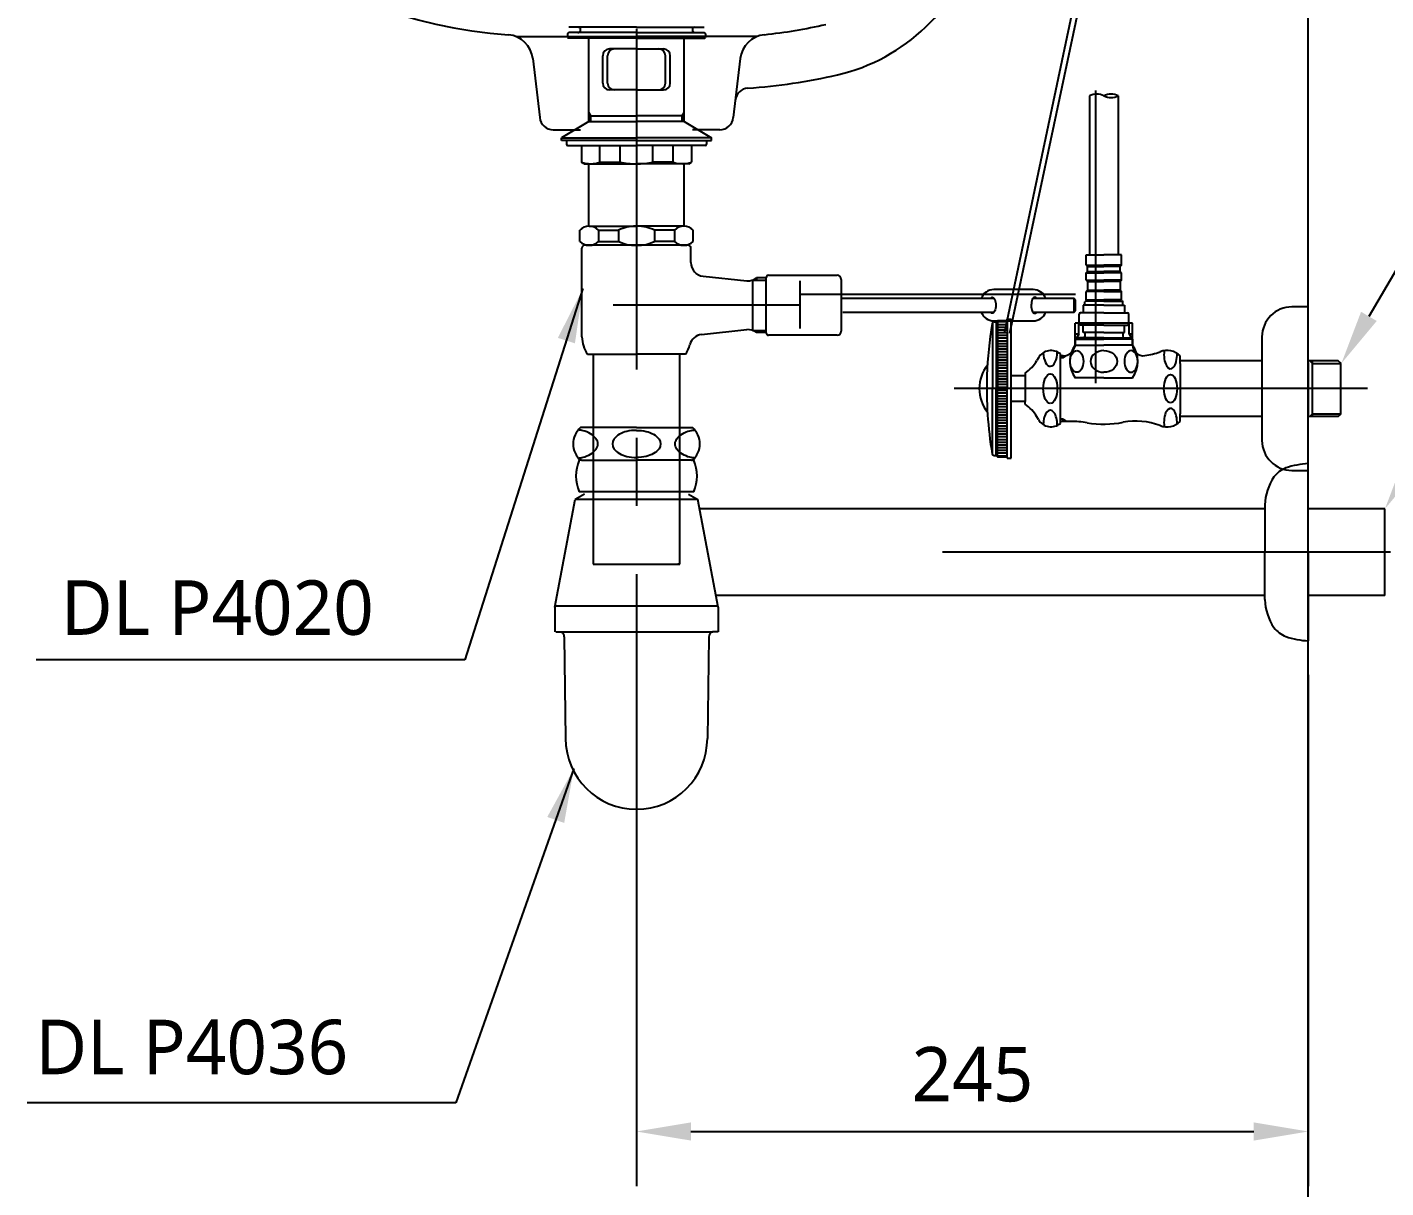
# Model space of a CAD drawing. Extents: x 283 to 7722, y -137 to 2100.
# Drawn here: x 2032.9 to 2531.4, y 246 to 671.7 of the extents above; entities that cross this region are included whole.
import ezdxf

# ---------------------------------------------------------------- set-up
doc = ezdxf.new("R2010")
doc.units = 0
doc.header["$LTSCALE"] = 50
doc.header["$MEASUREMENT"] = 0
doc.linetypes.add('CENTER', pattern=[2, 1.25, -0.25, 0.25, -0.25])
doc.layers.get('0').update_dxf_attribs({"linetype": 'CONTINUOUS'})
doc.layers.get('DEFPOINTS').update_dxf_attribs({"linetype": 'CONTINUOUS'})
for name, color, linetype in [('1', 1, 'CENTER'), ('3', 3, 'CONTINUOUS'), ('4', 4, 'CONTINUOUS'), ('5', 5, 'CONTINUOUS'), ('6', 6, 'CONTINUOUS'), ('7', 7, 'CONTINUOUS'), ('CENTER', 2, 'CENTER')]:
    doc.layers.add(name, color=color, linetype=linetype)
doc.styles.add('GHS', font='txt.shx', dxfattribs={"bigfont": 'ghs.shx'})
doc.styles.get("Standard").update_dxf_attribs({"font": 'NanumGothic.ttf'})
doc.dimstyles.get("Standard").update_dxf_attribs({"dimtxt": 2.5, "dimasz": 2, "dimexe": 2, "dimexo": 1, "dimgap": 2, "dimtad": 1, "dimdec": 0, "dimlfac": 10, "dimrnd": 1, "dimzin": 0, "dimdsep": 46, "dimtxsty": 'Standard', "dimcen": 0, "dimclrd": 7, "dimclre": 7, "dimclrt": 2, "dimadec": 0, "dimazin": 0, "dimtfac": 1, "dimtdec": 0, "dimtofl": 0, "dimtmove": 0, "dimatfit": 3, "dimfxl": 0, "dimtolj": 1, "dimtzin": 0, "dimarcsym": 0})

# ---------------------------------------------------------------- blocks, each defined once
blk = doc.blocks.new('*D1')
at = {"layer": '3', "color": 3, "lineweight": -2}
for p, q in [((2503, 434.14), (2503, 246.66)), ((2256.5, 412.14), (2256.5, 246.66)), ((2276.5, 266.66), (2483, 266.66))]:
    blk.add_line(p, q, dxfattribs=at)
at = {"layer": '3', "color": 3}
for points in [[(2276.5, 270), (2276.5, 263.33), (2256.5, 266.66)], [(2483, 270), (2483, 263.33), (2503, 266.66)]]:
    blk.add_solid(points, dxfattribs=at)
at = {"layer": 'DEFPOINTS', "color": 0}
for p in [(2503, 434.14), (2256.5, 412.14), (2503, 266.66)]:
    blk.add_point(p, dxfattribs=at)
at = {"layer": '3', "color": 2, "insert": (2379.75, 287.55), "char_height": 20, "attachment_point": 5}
blk.add_mtext('\\A1;245', dxfattribs=at)

msp = doc.modelspace()

# ---------------------------------------------------------------- linework, layer by layer
at = {"color": 4}
for p, q in [((2237.4, 500.45153), (2234, 498.45153)), ((2277.5, 501.35461), (2235.5, 501.35461)), ((2275.6, 500.45153), (2279, 498.45153)), ((2226.5, 458.95153), (2234, 498.45153)), ((2279, 498.45153), (2234, 498.45153)), ((2286.5, 458.95153), (2279, 498.45153)), ((2226.5, 459.45153), (2286.40506, 459.45153)), ((2226.5, 458.95153), (2226.5, 449.95153)), ((2286.5, 458.95153), (2286.5, 449.95153)), ((2226.87178, 449.95153), (2228.87178, 449.95153)), ((2228.87178, 449.95153), (2284.5, 449.95153)), ((2286.5, 449.95153), (2284.5, 449.95153)), ((2230, 448.15153), (2230.5, 410.85461)), ((2283, 448.01504), (2282.5, 410.85461))]:
    msp.add_line(p, q, dxfattribs=at)
for centre, radius, start, end in [((2248.1, 507.10461), 13.85, 155.4704525, 204.5295475), ((2264.9, 507.10461), 13.85, 335.4704525, 24.5295475), ((2228, 448.15153), 2, 0, 64.1580672), ((2285, 448.01504), 2, 104.4775122, 180), ((2256.5, 410.85461), 26, 180, 0)]:
    msp.add_arc(centre, radius, start, end, dxfattribs=at)
at = {"layer": '1', "color": 1}
msp.add_line((2256.5, 843.26651), (2256.5, 650.14283), dxfattribs=at)
at = {"layer": '1', "color": 3, "linetype": 'ByBlock'}
msp.add_line((2584.05949, 666.13382), (2525.22936, 565.65225), dxfattribs=at)
at = {"layer": '1', "color": 3}
for points in [[(2528.10593, 563.96807), (2522.35279, 567.33643), (2515.12428, 548.39283)], [(2544.07359, 510.59307), (2538.32045, 513.96143), (2531.09195, 495.01783)]]:
    msp.add_solid(points, dxfattribs=at)
at = {"layer": '3', "color": 7}
for p, q in [((2212.27604, 668.30305), (2256.5, 668.30305)), ((2300.72396, 668.30305), (2256.5, 668.30305)), ((2218.45047, 660.19842), (2220.98283, 638.5616)), ((2294.54953, 660.19842), (2292.01717, 638.5616)), ((2225.94893, 634.14283), (2236, 634.14283)), ((2287.05107, 634.14283), (2277, 634.14283))]:
    msp.add_line(p, q, dxfattribs=at)
at = {"layer": '3'}
for p, q in [((2231.19817, 669.23724), (2231.19817, 667.93724)), ((2256.5, 671.73724), (2231.69817, 671.73724)), ((2256.5, 669.73724), (2231.69817, 669.73724)), ((2256.5, 671.73724), (2281.30183, 671.73724)), ((2256.5, 669.73724), (2281.30183, 669.73724)), ((2281.80183, 669.23724), (2281.80183, 667.93724)), ((2256.5, 667.73724), (2231.39817, 667.73724)), ((2239, 637.14283), (2239, 667.73724)), ((2256.5, 663.73724), (2246.62563, 663.73724)), ((2256.5, 667.73724), (2281.60183, 667.73724)), ((2256.5, 663.73724), (2266.37437, 663.73724)), ((2274, 637.14283), (2274, 667.73724)), ((2244.12563, 651.23724), (2244.12563, 661.23724)), ((2245.8934, 651.23724), (2245.8934, 661.23724)), ((2267.1066, 651.23724), (2267.1066, 661.23724)), ((2268.87437, 651.23724), (2268.87437, 661.23724)), ((2256.5, 648.73724), (2246.62563, 648.73724)), ((2256.5, 648.73724), (2266.37437, 648.73724)), ((2239.7, 639.23724), (2239, 640.44968)), ((2239, 639.23724), (2256.5, 639.23724)), ((2239.7, 637.14283), (2239.7, 639.23724)), ((2274, 639.23724), (2256.5, 639.23724)), ((2273.3, 639.23724), (2274, 640.44968)), ((2273.3, 637.14283), (2273.3, 639.23724)), ((2239, 637.14283), (2229, 631.14283)), ((2239, 637.14283), (2256.5, 637.14283)), ((2274, 637.14283), (2256.5, 637.14283)), ((2274, 637.14283), (2284, 631.14283)), ((2229, 631.14283), (2256.5, 631.14283)), ((2229, 630.14283), (2229, 631.14283)), ((2256.5, 630.14283), (2229, 630.14283)), ((2230.80787, 630.14283), (2230.80787, 628.84283)), ((2231.30787, 628.34283), (2236.30787, 628.34283)), ((2236.30787, 628.34283), (2256.5, 628.34283)), ((2236.30787, 628.34283), (2236.30787, 622.22019)), ((2243.08265, 622.22019), (2243.08265, 628.34283)), ((2250.48332, 622.22019), (2250.48332, 628.34283)), ((2284, 631.14283), (2256.5, 631.14283)), ((2256.5, 630.14283), (2284, 630.14283)), ((2276.69213, 628.34283), (2256.5, 628.34283)), ((2262.51668, 622.22019), (2262.51668, 628.34283)), ((2269.91735, 622.22019), (2269.91735, 628.34283)), ((2276.69213, 628.34283), (2276.69213, 622.22019)), ((2281.69213, 628.34283), (2276.69213, 628.34283)), ((2282.19213, 630.14283), (2282.19213, 628.84283)), ((2284, 630.14283), (2284, 631.14283)), ((2237.30787, 621.64283), (2236.30787, 622.22019)), ((2237.30787, 621.64283), (2238.70787, 621.64283)), ((2238.70787, 621.64283), (2256.5, 621.64283)), ((2239, 598.7316), (2239, 621.64283)), ((2243.08265, 622.22019), (2250.48332, 622.22019)), ((2274.29213, 621.64283), (2256.5, 621.64283)), ((2269.91735, 622.22019), (2262.51668, 622.22019)), ((2274, 598.7316), (2274, 621.64283)), ((2275.69213, 621.64283), (2274.29213, 621.64283)), ((2275.69213, 621.64283), (2276.69213, 622.22019)), ((2239.1437, 598.73724), (2256.2563, 598.73724)), ((2273.8563, 598.73724), (2256.7437, 598.73724)), ((2235.7563, 593.18062), (2235.7563, 597.29387)), ((2242.53109, 597.29387), (2249.93175, 597.29387)), ((2242.53109, 597.29387), (2242.53109, 593.18062)), ((2249.93175, 597.29387), (2249.93175, 593.18062)), ((2263.06825, 597.29387), (2263.06825, 593.18062)), ((2270.46891, 597.29387), (2263.06825, 597.29387)), ((2270.46891, 597.29387), (2270.46891, 593.18062)), ((2277.2437, 593.18062), (2277.2437, 597.29387)), ((2236.5, 558.1349), (2236.5, 590.73724)), ((2256.5, 591.73724), (2237.5, 591.73724)), ((2242.53109, 593.18062), (2249.93175, 593.18062)), ((2273.8563, 591.73724), (2256.5, 591.73724)), ((2270.46891, 593.18062), (2263.06825, 593.18062)), ((2273.3, 591.73724), (2273.8563, 591.73724)), ((2273.8563, 591.73724), (2274.2563, 591.73724)), ((2275.5, 591.73724), (2274, 591.73724)), ((2276.5, 585.373), (2276.5, 590.73724)), ((2280.96733, 580.40146), (2297.00156, 578.6835)), ((2299.03023, 578.93724), (2304.1358, 578.93724)), ((2299.16932, 560.48724), (2299.16932, 578.98724)), ((2304.1612, 579.73724), (2300.5, 579.73724)), ((2300.5, 579.73724), (2300.5, 578.93724)), ((2304.1358, 578.93724), (2304.1358, 579.93724)), ((2304.1358, 559.53724), (2304.1358, 578.93724)), ((2304.9358, 580.73724), (2330.1358, 580.73724)), ((2316.5, 561.19933), (2316.5, 578.63724)), ((2331.6358, 579.23724), (2331.6358, 573.46605)), ((2417.58962, 573.72232), (2316.5, 573.73724)), ((2331.6358, 573.46605), (2331.6358, 560.23724)), ((2398.72435, 575.47748), (2387.66545, 575.47958)), ((2402.01074, 575.47685), (2398.72435, 575.47748)), ((2316.5, 569.73724), (2248, 569.75027)), ((2381.75223, 572.23071), (2331.42879, 572.2344)), ((2387.70192, 572.22957), (2381.75223, 572.23071)), ((2417.09009, 572.22241), (2401.97304, 572.22686)), ((2417.08914, 567.22241), (2417.09009, 572.22241)), ((2417.59, 571.72232), (2417.09009, 572.22241)), ((2417.58924, 567.72232), (2417.59, 571.72232)), ((2332.22763, 567.23425), (2387.70097, 567.22957)), ((2387.66326, 563.97958), (2398.98591, 563.97743)), ((2398.98591, 563.97743), (2402.00855, 563.97685)), ((2401.97209, 567.22686), (2417.08914, 567.22241)), ((2417.08914, 567.22241), (2417.58924, 567.72232)), ((2280.36888, 559.00891), (2297.00156, 560.79098)), ((2299.16932, 560.48724), (2304.1358, 560.48724)), ((2300.5, 559.73724), (2300.5, 560.53724)), ((2304.1612, 559.73724), (2300.5, 559.73724)), ((2330.1358, 558.73724), (2304.9358, 558.73724)), ((2238.5, 551.73724), (2256.5, 551.73724)), ((2240.625, 551.73724), (2240.625, 474.73724)), ((2274.5, 551.73724), (2256.5, 551.73724)), ((2272.375, 474.73724), (2272.375, 551.73724)), ((2240.625, 474.73724), (2272.375, 474.73724)), ((2272.375, 474.73724), (2271.675, 474.73724))]:
    msp.add_line(p, q, dxfattribs=at)
for points in [[(2388.33107, 569.72945, -0.045721536), (2388.22101, 568.53094, -0.059301535), (2387.94514, 567.64356, -0.101058622), (2387.44879, 566.95022, -0.189273345), (2387.01422, 566.7797, -0.189273345), (2386.57973, 566.95039, -0.044238089), (2386.32765, 567.22983, -0.059301535)], [(2386.3286, 572.22983, -0.044238089), (2386.58078, 572.50918, -0.189273345), (2387.01535, 572.6797, -0.189273345), (2387.44984, 572.50902, -0.101058622), (2387.94594, 571.81549, -0.059301535), (2388.22147, 570.92801, -0.045721536), (2388.33107, 569.72945, -0.045721536)], [(2401.34294, 569.72698, 0.045721536), (2401.45253, 568.52842, 0.059301535), (2401.72807, 567.64094, 0.101058622), (2402.22416, 566.94741, 0.189273345), (2402.65866, 566.77673, 0.189273345), (2403.09322, 566.94725, 0.044238089), (2403.3454, 567.2266, 0.059301535)], [(2403.34635, 572.2266, 0.044238089), (2403.09428, 572.50604, 0.189273345), (2402.65978, 572.67673, 0.189273345), (2402.22522, 572.50621, 0.101058622), (2401.72886, 571.81287, 0.059301535), (2401.45299, 570.9255, 0.045721536), (2401.34294, 569.72698, 0.045721536)]]:
    msp.add_lwpolyline(points, format="xyb", dxfattribs=at)
at = {"layer": '3', "color": 7}
for centre, radius, start, end in [((2221.21398, 843.72671), 175.13402, 196.9579684, 266.1903224), ((2314.71702, 721.48433), 69, 282.9827721, 344.8710028), ((2208.51826, 659.03596), 10, 6.6755031, 83.9187238), ((2304.48174, 659.03596), 10, 96.0812762, 173.3244969), ((2283.31981, 857.66739), 189.75554, 276.0812762, 282.9827721), ((2283.31981, 857.66739), 208.75554, 273.8666816, 282.9827721), ((2297.73444, 644.39843), 5, 93.8666816, 173.3244969), ((2225.94893, 639.14283), 5, 186.6755031, 270), ((2287.05107, 639.14283), 5, 270, 353.3244969)]:
    msp.add_arc(centre, radius, start, end, dxfattribs=at)
at = {"layer": '3'}
for centre, radius, start, end in [((2231.69817, 669.23724), 0.5, 90, 180), ((2235, 670.73724), 1, 270, 90), ((2278, 670.73724), 1, 90, 270), ((2281.30183, 669.23724), 0.5, 0, 90), ((2231.39817, 667.93724), 0.2, 180, 270), ((2246.62563, 661.23724), 2.5, 90, 180), ((2248.3934, 661.23724), 2.5, 90, 180), ((2264.6066, 661.23724), 2.5, 0, 90), ((2266.37437, 661.23724), 2.5, 0, 90), ((2281.60183, 667.93724), 0.2, 270, 0), ((2246.62563, 651.23724), 2.5, 180, 270), ((2248.3934, 651.23724), 2.5, 180, 270), ((2264.6066, 651.23724), 2.5, 270, 0), ((2266.37437, 651.23724), 2.5, 270, 0), ((2231.30787, 628.84283), 0.5, 180, 270), ((2281.69213, 628.84283), 0.5, 270, 0), ((2239.69526, 631.82204), 10.18185, 250.567925, 289.432075), ((2256.30786, 651.09517), 29.45658, 258.5955662, 270.3737354), ((2256.69214, 651.09517), 29.45658, 269.6262646, 281.4044338), ((2273.30474, 631.82204), 10.18185, 250.567925, 289.432075), ((2239.1437, 594.02944), 4.70435, 43.9409373, 136.0590627), ((2256.03411, 585.13276), 13.60629, 89.0642953, 116.6471866), ((2256.96589, 585.13276), 13.60629, 63.3528134, 90.9357047), ((2273.8563, 594.02944), 4.70435, 43.9409373, 136.0590627), ((2239.1437, 596.44504), 4.70435, 223.9409373, 316.0590627), ((2237.5, 590.73724), 1, 90, 180), ((2256.03411, 605.34172), 13.60629, 243.3528134, 270.9357047), ((2256.96589, 605.34172), 13.60629, 269.0642953, 296.6471866), ((2273.8563, 596.44504), 4.70435, 223.9409373, 316.0590627), ((2275.5, 590.73724), 1, 0, 90), ((2281.5, 585.373), 5, 180, 263.8844964), ((2297.40846, 583.66692), 5, 265.3321647, 308.1927197), ((2304.9358, 579.93724), 0.8, 90, 180), ((2330.1358, 579.23724), 1.5, 0, 90), ((2387.6645, 570.47958), 5, 89.9891011, 159.501786), ((2402.00979, 570.47685), 5, 20.4764162, 89.9891011), ((2387.66421, 568.97958), 5, 200.4764162, 269.9891011), ((2402.0095, 568.97685), 5, 269.9891011, 339.501786), ((2280.90155, 554.03736), 5, 96.1154758, 165.0404643), ((2297.40846, 555.80757), 5, 51.8072803, 94.6678353), ((2304.9358, 559.53724), 0.8, 180, 270), ((2330.1358, 560.23724), 1.5, 270, 0), ((2249.48841, 558.68383), 13, 182.4200434, 212.3000082), ((2263.51159, 558.68383), 13, 327.6999918, 345.040466)]:
    msp.add_arc(centre, radius, start, end, dxfattribs=at)
at = {"layer": '4'}
for p, q in [((2240.25, 524.85461), (2235.9585, 524.85461)), ((2240.25, 524.85461), (2235.9585, 524.85461)), ((2256.5, 524.85461), (2240.25, 524.85461)), ((2256.5, 524.85461), (2240.25, 524.85461)), ((2256.5, 524.85461), (2272.75, 524.85461)), ((2256.5, 524.85461), (2272.75, 524.85461)), ((2272.75, 524.85461), (2277.0415, 524.85461)), ((2272.75, 524.85461), (2277.0415, 524.85461)), ((2236.35, 512.85461), (2235.9585, 512.85461)), ((2236.35, 512.85461), (2256.5, 512.85461)), ((2236.35, 512.85461), (2256.5, 512.85461)), ((2276.65, 512.85461), (2256.5, 512.85461)), ((2276.65, 512.85461), (2256.5, 512.85461)), ((2276.65, 512.85461), (2277.0415, 512.85461)), ((2503, 479.14283), (2503, 511.64283)), ((2487.02002, 495.01783), (2279.65197, 495.01783)), ((2487.02002, 496.53757), (2487.02002, 479.14283)), ((2531.09195, 495.01783), (2503, 495.01783)), ((2531.09195, 463.26783), (2531.09195, 495.01783)), ((2533.09195, 479.14283), (2368.72902, 479.14283)), ((2487.02002, 461.7481), (2487.02002, 479.14283)), ((2503, 479.14283), (2503, 446.64283)), ((2487.02002, 463.26783), (2285.68045, 463.26783)), ((2531.09195, 463.26783), (2503, 463.26783))]:
    msp.add_line(p, q, dxfattribs=at)
for points in [[(2242.30517, 518.85461, 0.15521739), (2241.71468, 520.71093, 0.106747244), (2239.65297, 522.60161, 0.07304301), (2236.88311, 523.71963, 0.028511088), (2235.15435, 524.03564, 0.05952259)], [(2256.5, 523.85461, 0.057537424), (2252.94246, 523.44386, 0.071219107), (2250.2425, 522.39014, 0.106373365), (2248.2197, 520.59354, 0.159482965)], [(2256.5, 523.85461, 0.057537424), (2252.94246, 523.44386, 0.071219107), (2250.2425, 522.39014, 0.106373365), (2248.2197, 520.59354, 0.159482965)], [(2256.5, 523.85461, -0.057537424), (2260.05754, 523.44386, -0.071219107), (2262.7575, 522.39014, -0.106373365), (2264.7803, 520.59354, -0.159482965)], [(2256.5, 523.85461, -0.057537424), (2260.05754, 523.44386, -0.071219107), (2262.7575, 522.39014, -0.106373365), (2264.7803, 520.59354, -0.159482965)], [(2270.69483, 518.85461, -0.15521739), (2271.28532, 520.71093, -0.106747244), (2273.34703, 522.60161, -0.07304301), (2276.11689, 523.71963, -0.028511088), (2277.84565, 524.03564, -0.05952259)], [(2235.15435, 513.67358, 0.028511088), (2236.88311, 513.98959, 0.07304301), (2239.65297, 515.10761, 0.106747244), (2241.71468, 516.99828, 0.15521739), (2242.30517, 518.85461, 0.15521739)], [(2248.2197, 520.59354, 0.327290453), (2248.2197, 517.11567, 0.106373385), (2250.2425, 515.31907, 0.071219107), (2252.94246, 514.26535, 0.057537424), (2256.5, 513.85461, 0.057537424)], [(2264.7803, 520.59354, -0.327290453), (2264.7803, 517.11567, -0.106373385), (2262.7575, 515.31907, -0.071219107), (2260.05754, 514.26535, -0.057537424), (2256.5, 513.85461, -0.057537424)], [(2277.84565, 513.67358, -0.028511088), (2276.11689, 513.98959, -0.07304301), (2273.34703, 515.10761, -0.106747244), (2271.28532, 516.99828, -0.15521739), (2270.69483, 518.85461, -0.15521739)]]:
    msp.add_lwpolyline(points, format="xyb", dxfattribs=at)
for centre, radius, start, end in [((2241.25, 518.85461), 8, 131.4096221, 228.5903779), ((2271.75, 518.85461), 8, 311.4096221, 48.5903779), ((2498.34448, 500.721), 10, 111.1926769, 142.8034508), ((2504.5, 481.68036), 30, 92.865984, 109.0071361), ((2507, 495.64283), 20, 146.2077116, 177.435912), ((2507, 462.64283), 20, 182.564088, 213.7922884), ((2498.34448, 457.56467), 10, 217.1965492, 248.8073231), ((2504.5, 476.60531), 30, 250.9928639, 267.134016)]:
    msp.add_arc(centre, radius, start, end, dxfattribs=at)
at = {"layer": '5'}
msp.add_line((2503, 59.14283), (2503, 809.14283), dxfattribs=at)
at = {"layer": '6'}
for p, q in [((2503, 569.14283), (2497, 569.14283)), ((2503, 509.14283), (2503, 569.14283)), ((2387.67625, 563.64283), (2388.5, 563.64283)), ((2388.5, 563.64283), (2389, 564.14283)), ((2388.5, 563.64283), (2388.5, 539.14283)), ((2389, 564.14283), (2389, 539.14283)), ((2389, 564.14283), (2392.2, 564.14283)), ((2389, 563.73135), (2392.5, 563.73135)), ((2392.5, 564.44283), (2392.5, 564.64283)), ((2392.5, 564.64283), (2394, 564.64283)), ((2392.5, 564.44283), (2392.5, 539.14283)), ((2394, 563.64283), (2394, 564.64283)), ((2394, 539.14283), (2394, 563.64283)), ((2387.08482, 563.14283), (2387.08482, 539.14283)), ((2389, 562.73135), (2392.5, 562.73135)), ((2389, 561.73135), (2392.5, 561.73135)), ((2389, 560.73135), (2392.5, 560.73135)), ((2389, 559.73135), (2392.5, 559.73135)), ((2389, 558.73135), (2392.5, 558.73135)), ((2438.5, 563.14283), (2417.5, 563.14283)), ((2417.5, 555.64283), (2417.5, 563.14283)), ((2418.75, 559.14283), (2417.5, 556.97777)), ((2418.75, 559.14283), (2417.5, 559.14283)), ((2418.75, 559.14283), (2418.75, 563.14283)), ((2437.25, 559.14283), (2437.25, 563.14283)), ((2437.25, 559.14283), (2438.5, 556.97777)), ((2438.5, 559.14283), (2437.25, 559.14283)), ((2438.5, 555.2312), (2438.5, 563.14283)), ((2389, 557.73135), (2392.5, 557.73135)), ((2389, 556.73135), (2392.5, 556.73135)), ((2389, 555.73135), (2392.5, 555.73135)), ((2389, 554.73135), (2392.5, 554.73135)), ((2389, 553.73135), (2392.5, 553.73135)), ((2486, 558.14283), (2486, 520.14283)), ((2389, 552.73135), (2392.5, 552.73135)), ((2389, 551.73135), (2392.5, 551.73135)), ((2389, 550.73135), (2392.5, 550.73135)), ((2389, 549.73135), (2392.5, 549.73135)), ((2389, 548.73135), (2392.5, 548.73135)), ((2403.97319, 550.46435), (2403.42083, 549.50762)), ((2412.0866, 551.14283), (2412.0866, 551.86355)), ((2412.0866, 527.14283), (2412.0866, 551.14283)), ((2413, 551.14283), (2412.0866, 551.14283)), ((2413, 550.39283), (2412.0866, 550.39283)), ((2413, 550.39283), (2414.29904, 551.33441)), ((2413, 550.39283), (2413, 551.14283)), ((2486, 549.39283), (2456, 549.39283)), ((2456, 548.39283), (2456, 529.89283)), ((2456.00113, 548.39396), (2456.00113, 551.14173)), ((2514, 549.39283), (2503, 549.39283)), ((2503, 548.77588), (2503, 529.51044)), ((2504.5, 548.39283), (2503.5, 549.39283)), ((2504.5, 528.89283), (2504.5, 549.39283)), ((2504.5, 548.39283), (2515, 548.39283)), ((2515, 548.39283), (2514, 549.39283)), ((2514.87572, 529.89283), (2514.87572, 548.39283)), ((2389, 547.73135), (2392.5, 547.73135)), ((2389, 546.73135), (2392.5, 546.73135)), ((2389, 545.73135), (2392.5, 545.73135)), ((2389, 544.73135), (2392.5, 544.73135)), ((2389, 543.73135), (2392.5, 543.73135)), ((2399.0866, 543.89283), (2394, 543.89283)), ((2399.0866, 544.87518), (2399.0866, 543.89283)), ((2399.0866, 543.89283), (2399.0866, 534.39283)), ((2524.65982, 539.14283), (2373.11791, 539.14283)), ((2387.08482, 515.14283), (2387.08482, 539.14283)), ((2388.5, 514.64283), (2388.5, 539.14283)), ((2389, 542.73135), (2392.5, 542.73135)), ((2389, 541.73135), (2392.5, 541.73135)), ((2389, 540.73135), (2392.5, 540.73135)), ((2389, 539.73135), (2392.5, 539.73135)), ((2389, 514.14283), (2389, 539.14283)), ((2389, 538.55432), (2392.5, 538.55432)), ((2392.5, 513.84283), (2392.5, 539.14283)), ((2394, 513.64283), (2394, 539.14283)), ((2389, 537.55432), (2392.5, 537.55432)), ((2389, 536.55432), (2392.5, 536.55432)), ((2389, 535.55432), (2392.5, 535.55432)), ((2389, 534.55432), (2392.5, 534.55432)), ((2389, 533.55432), (2392.5, 533.55432)), ((2399.0866, 534.39283), (2394, 534.39283)), ((2399.0866, 533.41049), (2399.0866, 534.39283)), ((2389, 532.55432), (2392.5, 532.55432)), ((2389, 531.55432), (2392.5, 531.55432)), ((2389, 530.55432), (2392.5, 530.55432)), ((2389, 529.55432), (2392.5, 529.55432)), ((2389, 528.55432), (2392.5, 528.55432)), ((2403.97319, 527.82132), (2403.42083, 528.77805)), ((2456, 527.14283), (2456, 529.89283)), ((2456, 528.89283), (2456, 528.7111)), ((2486, 528.89283), (2456, 528.89283)), ((2456, 527.14283), (2456, 528.7111)), ((2514, 528.89283), (2503, 528.89283)), ((2503.5, 528.89283), (2504.5, 529.89283)), ((2504.5, 529.89283), (2515, 529.89283)), ((2514, 528.89283), (2515, 529.89283)), ((2389, 527.55432), (2392.5, 527.55432)), ((2389, 526.55432), (2392.5, 526.55432)), ((2389, 525.55432), (2392.5, 525.55432)), ((2389, 524.55432), (2392.5, 524.55432)), ((2389, 523.55432), (2392.5, 523.55432)), ((2413, 527.89283), (2412.0866, 527.89283)), ((2415.71179, 527.14283), (2412.0866, 527.14283)), ((2412.0866, 526.42212), (2412.0866, 527.14283)), ((2413, 527.89283), (2414.29904, 527.14283)), ((2413, 527.14283), (2413, 527.89283)), ((2389, 522.55432), (2392.5, 522.55432)), ((2389, 521.55432), (2392.5, 521.55432)), ((2389, 520.55432), (2392.5, 520.55432)), ((2389, 519.55432), (2392.5, 519.55432)), ((2389, 518.55432), (2392.5, 518.55432)), ((2387.67625, 514.64283), (2388.5, 514.64283)), ((2388.5, 514.64283), (2389, 514.14283)), ((2389, 517.55432), (2392.5, 517.55432)), ((2389, 516.55432), (2392.5, 516.55432)), ((2389, 515.55432), (2392.5, 515.55432)), ((2389, 514.55432), (2392.5, 514.55432)), ((2389, 514.14283), (2392.2, 514.14283)), ((2392.5, 513.64283), (2392.5, 513.84283)), ((2392.5, 513.64283), (2394, 513.64283)), ((2497, 509.14283), (2503, 509.14283))]:
    msp.add_line(p, q, dxfattribs=at)
for centre, radius, start, end in [((2497, 558.14283), 11, 90, 180), ((2387.67625, 562.94283), 0.7, 90, 170.50659), ((2392.2, 564.44283), 0.3, 270, 0), ((2530, 539.14283), 145, 170.50659, 178.0568579), ((2413, 555.64283), 4.5, 270, 0), ((2442.5, 555.2312), 4, 180, 277.7116785), ((2391.29647, 556.50762), 14, 303.8098204, 330), ((2408.61247, 547.78586), 5.35697, 49.5694344, 150), ((2439.70517, 575.87054), 24.82771, 277.7116785, 290.9661375), ((2451.09364, 546.15008), 7, 45.4870636, 110.9661375), ((2396.25423, 539.0975), 14, 141.7859267, 179.7527285), ((2530, 539.14283), 145, 178.0568579, 189.49341), ((2396.25423, 539.21834), 14, 180.2472715, 218.2140733), ((2391.29647, 521.77805), 14, 30, 56.1901796), ((2408.61247, 530.49981), 5.35697, 210, 310.4305656), ((2415.71179, 489.14283), 38, 80.6951765, 90.0000026), ((2428, 564.14283), 38, 260.6951745, 280.737274), ((2439.70517, 502.41513), 24.82771, 69.0338625, 100.737275), ((2451.09364, 532.13559), 7, 249.0338625, 314.5), ((2497, 520.14283), 11, 180, 270), ((2387.67625, 515.34283), 0.7, 189.49341, 270), ((2392.2, 513.84283), 0.3, 0, 90)]:
    msp.add_arc(centre, radius, start, end, dxfattribs=at)
for centre, major_axis, ratio, start_param, end_param in [((2408.32135, 552.73512), (0, -5.39901), 0.478204164, 4.790779575, 7.834250848), ((2452.43894, 551.64774), (0, -5.21778), 0.460090084, 4.433610919, 7.934687634), ((2408.32135, 525.8224), (0, -5.39901), 0.478204164, 1.540107538, 4.68362008), ((2452.43894, 526.72855), (0, -5.21778), 0.460090084, 1.472185923, 5.009627066)]:
    msp.add_ellipse(centre, major_axis=major_axis, ratio=ratio, start_param=start_param, end_param=end_param, dxfattribs=at)
for centre, major_axis, ratio in [((2408.32135, 539.14283), (0, -5.39901), 0.478204164), ((2452.43894, 539.14283), (0, -5.21778), 0.460090084)]:
    msp.add_ellipse(centre, major_axis=major_axis, ratio=ratio, dxfattribs=at)
at = {"layer": '7'}
for p, q in [((2430.07109, 742.12683), (2391.50452, 559.81576)), ((2432.09557, 742.23522), (2393.41838, 559.4109)), ((2425, 541.14283), (2425, 648.56706)), ((2422.75, 646.52834), (2422.75, 588.24283)), ((2433.25, 646.52834), (2433.25, 588.24283)), ((2421.5, 588.24283), (2428, 588.24283)), ((2421.5, 584.41441), (2421.5, 588.24283)), ((2434.5, 588.24283), (2428, 588.24283)), ((2434.5, 584.41441), (2434.5, 588.24283)), ((2421.5, 584.41441), (2428, 584.41441)), ((2421.5, 584.41441), (2422, 583.91441)), ((2422, 583.91441), (2428, 583.91441)), ((2422, 582.07126), (2422, 583.91441)), ((2434.5, 584.41441), (2428, 584.41441)), ((2434, 583.91441), (2428, 583.91441)), ((2434.5, 584.41441), (2434, 583.91441)), ((2434, 582.07126), (2434, 583.91441)), ((2421.5, 581.57126), (2422, 582.07126)), ((2421.5, 581.57126), (2428, 581.57126)), ((2421.5, 578.91441), (2421.5, 581.57126)), ((2421.5, 578.91441), (2428, 578.91441)), ((2421.5, 578.91441), (2422, 578.41441)), ((2422, 582.07126), (2428, 582.07126)), ((2422, 578.41441), (2428, 578.41441)), ((2422, 578.41441), (2422, 575.24283)), ((2434, 582.07126), (2428, 582.07126)), ((2434.5, 581.57126), (2428, 581.57126)), ((2434.5, 578.91441), (2428, 578.91441)), ((2434, 578.41441), (2428, 578.41441)), ((2434.5, 581.57126), (2434, 582.07126)), ((2434.5, 578.91441), (2434, 578.41441)), ((2434, 578.41441), (2434, 575.24283)), ((2434.5, 578.91441), (2434.5, 581.57126)), ((2422, 575.24283), (2421.5, 574.74283)), ((2428, 574.74283), (2421.5, 574.74283)), ((2421.5, 571.74283), (2421.5, 574.74283)), ((2422, 575.24283), (2428, 575.24283)), ((2434, 575.24283), (2428, 575.24283)), ((2428, 574.74283), (2434.5, 574.74283)), ((2434, 575.24283), (2434.5, 574.74283)), ((2434.5, 571.74283), (2434.5, 574.74283)), ((2428, 569.74283), (2420.4, 569.74283)), ((2420.4, 569.74283), (2420.4, 566.99283)), ((2421, 569.74283), (2421, 570.94283)), ((2423.75, 571.24283), (2421.3, 571.24283)), ((2421.5, 571.74283), (2428, 571.74283)), ((2428, 571.24283), (2422, 571.24283)), ((2423.75, 571.24283), (2423.75, 571.74283)), ((2434.5, 571.74283), (2428, 571.74283)), ((2428, 571.24283), (2434, 571.24283)), ((2428, 569.74283), (2435.6, 569.74283)), ((2432.25, 571.24283), (2432.25, 571.74283)), ((2432.25, 571.24283), (2434.7, 571.24283)), ((2435, 569.74283), (2435, 570.94283)), ((2435.6, 569.74283), (2435.6, 566.99283)), ((2418.9, 562.99283), (2418.9, 566.49283)), ((2428, 566.99283), (2419.4, 566.99283)), ((2428, 566.99283), (2436.6, 566.99283)), ((2437.1, 562.99283), (2437.1, 566.49283)), ((2428, 562.49283), (2419.4, 562.49283)), ((2420.4, 559.74283), (2420.4, 562.49283)), ((2428, 559.74283), (2420.4, 559.74283)), ((2421, 559.74283), (2421, 558.24283)), ((2428, 562.49283), (2436.6, 562.49283)), ((2428, 559.74283), (2435.6, 559.74283)), ((2435, 559.74283), (2435, 558.24283)), ((2435.6, 559.74283), (2435.6, 562.49283)), ((2418, 557.74283), (2417.5, 557.24283)), ((2417.5, 557.24283), (2428, 557.24283)), ((2417.5, 557.24283), (2417.5, 555.14283)), ((2417.5, 555.14283), (2428, 555.14283)), ((2428, 557.74283), (2418, 557.74283)), ((2428, 557.74283), (2422.55, 557.74283)), ((2428, 557.74283), (2433.45, 557.74283)), ((2428, 557.74283), (2438, 557.74283)), ((2438.5, 557.24283), (2428, 557.24283)), ((2438.5, 555.14283), (2428, 555.14283)), ((2438, 557.74283), (2438.5, 557.24283)), ((2438.5, 557.24283), (2438.5, 555.14283)), ((2428, 543.14283), (2417.5, 543.14283)), ((2428, 543.14283), (2438.5, 543.14283))]:
    msp.add_line(p, q, dxfattribs=at)
for centre, radius, start, end in [((2425.375, 641.45318), 5.71383, 62.6508559, 117.3491441), ((2430.625, 641.45318), 5.71383, 62.6508559, 117.3491441), ((2430.625, 651.6035), 5.71383, 242.6508559, 297.3491441), ((2421.3, 570.94283), 0.3, 90, 180), ((2434.7, 570.94283), 0.3, 0, 90), ((2419.4, 566.49283), 0.5, 90, 180), ((2436.6, 566.49283), 0.5, 0, 90), ((2419.4, 562.99283), 0.5, 180, 270), ((2436.6, 562.99283), 0.5, 270, 0), ((2425.5, 549.14283), 10, 143.1301024, 216.8698976), ((2420.5, 558.24283), 0.5, 270, 360), ((2435.5, 558.24283), 0.5, 180, 270), ((2430.5, 549.14283), 10, 323.1301024, 36.8698976)]:
    msp.add_arc(centre, radius, start, end, dxfattribs=at)
msp.add_ellipse((2418.04071, 549.14283), major_axis=(0, 4), ratio=0.612372458, dxfattribs=at)
msp.add_ellipse((2428, 549.14283), major_axis=(4.89898, 0), ratio=0.816496611, start_param=1.570796212, end_param=4.712388715, dxfattribs=at)
at = {"layer": '7', "extrusion": (0, 0, -1)}
msp.add_ellipse((2428, 549.14283), major_axis=(-4.89898, 0), ratio=0.816496611, start_param=1.570796212, end_param=4.712388715, dxfattribs=at)
msp.add_ellipse((2437.95929, 549.14283), major_axis=(0, 4), ratio=0.612372458, dxfattribs=at)
at = {"layer": 'CENTER', "color": 2, "linetype": 'CENTER', "ltscale": 2}
msp.add_line((2256.5, 671.14283), (2256.5, 412.14283), dxfattribs=at)

# ---------------------------------------------------------------- texts
at = {"color": 2, "char_height": 20, "attachment_point": 1, "style": 'GHS'}
for s, insert in [('{\\fNanumGothic|b0|i0|c129|p50;DL P4020}', (2045.32523, 468.83563)), ('{\\fNanumGothic|b0|i0|c129|p50;DL P4036}', (2035.9414, 307.65914))]:
    msp.add_mtext_dynamic_manual_height_columns(s, width=158.3659725, gutter_width=13.505, heights=[0], dxfattribs=dict(at, insert=insert))

# ---------------------------------------------------------------- dimensions: what is measured, and where the dimension line sits
at = {"layer": '3'}
dim = msp.add_linear_dim(base=(2503, 266.66191), p1=(2256.5, 412.14283), p2=(2503, 434.14283), text='245', dimstyle='Standard', override={"dimtxt": 20, "dimasz": 20, "dimexe": 20, "dimexo": 0, "dimgap": 10, "dimdec": 4, "dimlfac": 1, "dimzin": 8, "dimclrd": 3, "dimclre": 3, "dimtdec": 4}, dxfattribs=at)
dim.commit()
dim.dimension.update_dxf_attribs({"geometry": '*D1', "text_midpoint": (2379.75, 287.54889)})

# ---------------------------------------------------------------- leaders
for points in [[(2236.85082, 575.83181), (2193.54054, 439.70835), (2036.25989, 439.70835)], [(2233.53651, 399.79684), (2190.22623, 277.20299), (2032.94558, 277.20299)]]:
    msp.add_leader(points, dimstyle='Standard', override={"dimtxt": 25, "dimasz": 20, "dimexe": 10, "dimexo": 8, "dimgap": 10, "dimtad": 0, "dimdec": 4, "dimlfac": 1, "dimzin": 8, "dimclrd": 3, "dimclre": 3, "dimtdec": 4, "dimarcsym": 1})

doc.saveas('drawing.dxf')
